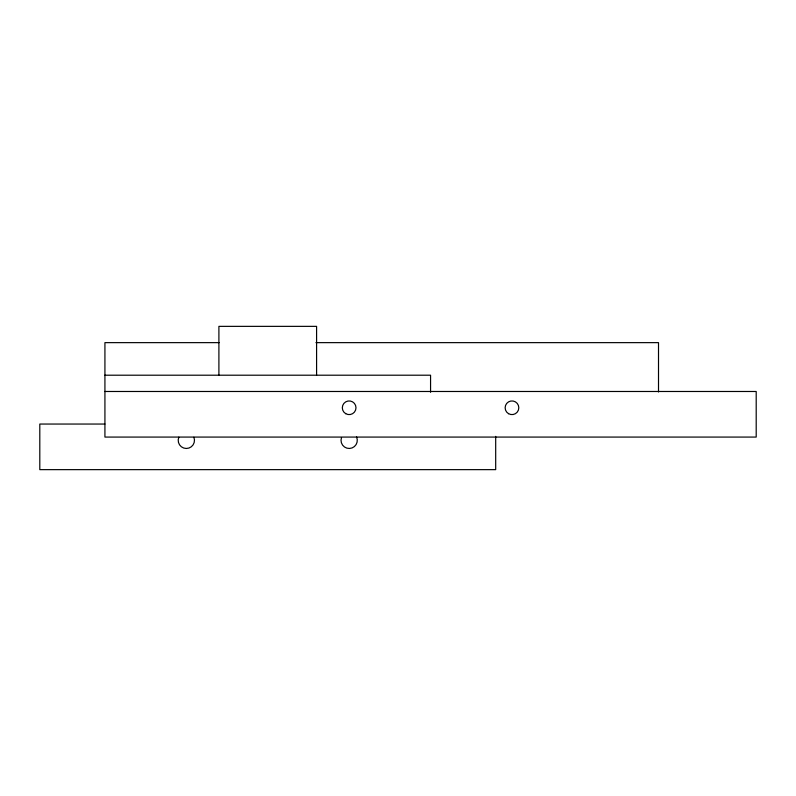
<?xml version="1.0" encoding="UTF-8"?>
<svg xmlns="http://www.w3.org/2000/svg" width="796" height="796" viewBox="0 0 796 796"><rect width="100%" height="100%" fill="white"/><g stroke="black" fill="none" stroke-linecap="round" stroke-linejoin="round"><path stroke-width="1.19" d="M219.119 342.638L104.923 342.638L104.923 437.074L756.2 437.074L756.2 391.483L104.923 391.483M315.932 342.638L658.511 342.638L658.511 391.98M104.923 375.205L430.566 375.205L430.566 392.299M104.923 424.049L39.8 424.049L39.8 469.64L495.689 469.64L495.689 436.377M316.589 375.205L316.589 326.36L218.9 326.36L218.9 375.205M356.538 436.905A8.139 8.139 0 0 1 349.494 448.466A8.139 8.139 0 0 1 341.514 437.531M193.876 437.263A8.139 8.139 0 0 1 186.284 448.476A8.139 8.139 0 0 1 178.831 437.173M508.554 413.691A6.836 6.836 0 0 0 518.813 407.771A6.836 6.836 0 0 0 508.554 401.851A6.836 6.836 0 0 0 508.554 413.691M345.733 413.691A6.836 6.836 0 0 0 355.991 407.771A6.836 6.836 0 0 0 345.733 401.851A6.836 6.836 0 0 0 345.733 413.691"/></g></svg>
